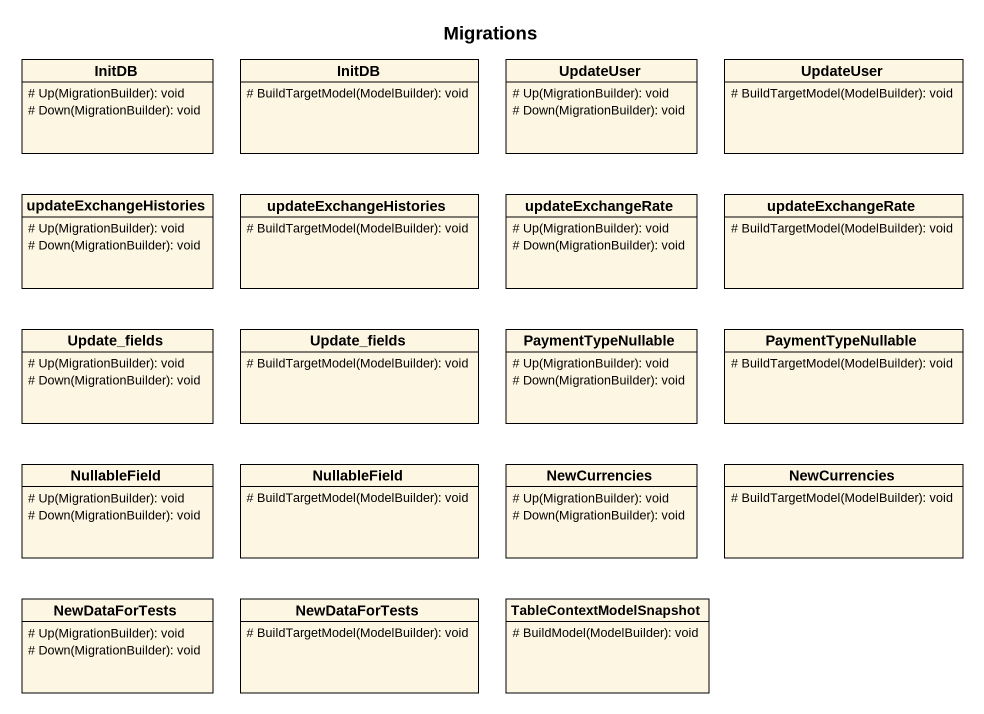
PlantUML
@startuml
title Migrations
hide circle
hide empty members
skinparam classAttributeIconSize 0
class InitDB {
  # Up(MigrationBuilder): void
  # Down(MigrationBuilder): void
}
class "InitDB" as InitDB_2 {
  # BuildTargetModel(ModelBuilder): void
}
class UpdateUser {
  # Up(MigrationBuilder): void
  # Down(MigrationBuilder): void
}
class "UpdateUser" as UpdateUser_2 {
  # BuildTargetModel(ModelBuilder): void
}
class updateExchangeHistories {
  # Up(MigrationBuilder): void
  # Down(MigrationBuilder): void
}
class "updateExchangeHistories" as updateExchangeHistories_2 {
  # BuildTargetModel(ModelBuilder): void
}
class updateExchangeRate {
  # Up(MigrationBuilder): void
  # Down(MigrationBuilder): void
}
class "updateExchangeRate" as updateExchangeRate_2 {
  # BuildTargetModel(ModelBuilder): void
}
class Update_fields {
  # Up(MigrationBuilder): void
  # Down(MigrationBuilder): void
}
class "Update_fields" as Update_fields_2 {
  # BuildTargetModel(ModelBuilder): void
}
class PaymentTypeNullable {
  # Up(MigrationBuilder): void
  # Down(MigrationBuilder): void
}
class "PaymentTypeNullable" as PaymentTypeNullable_2 {
  # BuildTargetModel(ModelBuilder): void
}
class NullableField {
  # Up(MigrationBuilder): void
  # Down(MigrationBuilder): void
}
class "NullableField" as NullableField_2 {
  # BuildTargetModel(ModelBuilder): void
}
class NewCurrencies {
  # Up(MigrationBuilder): void
  # Down(MigrationBuilder): void
}
class "NewCurrencies" as NewCurrencies_2 {
  # BuildTargetModel(ModelBuilder): void
}
class NewDataForTests {
  # Up(MigrationBuilder): void
  # Down(MigrationBuilder): void
}
class "NewDataForTests" as NewDataForTests_2 {
  # BuildTargetModel(ModelBuilder): void
}
class TableContextModelSnapshot {
  # BuildModel(ModelBuilder): void
}
@enduml
